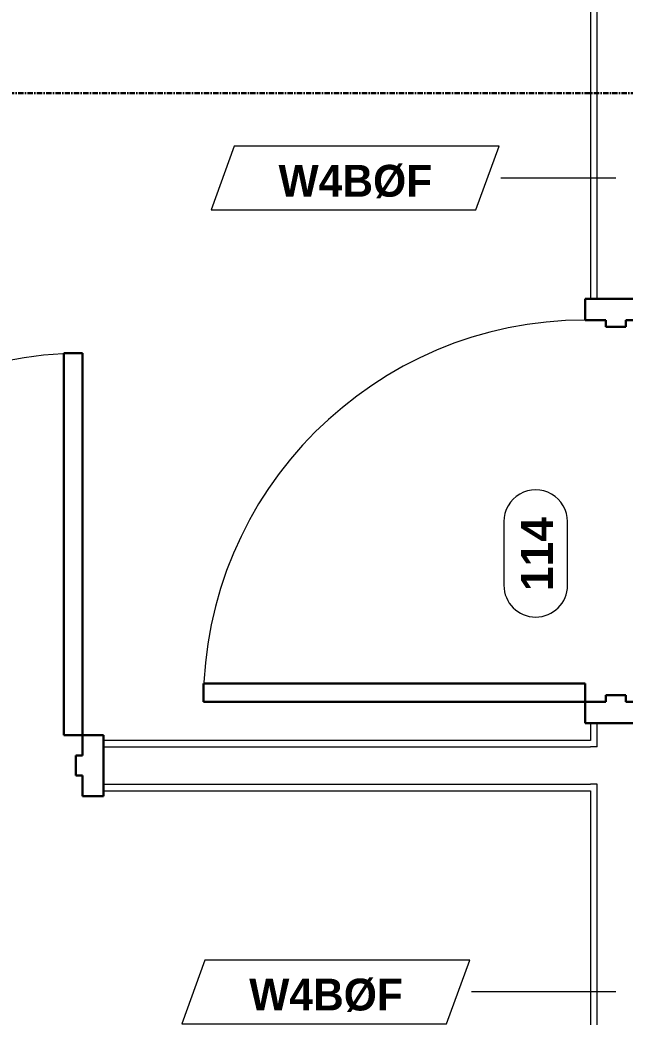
# Model space of a CAD drawing. Header units: inches. Extents: x -4058 to -1781, y 9814 to 12264.
# Drawn here: x -3052.1 to -2995.1, y 11448.1 to 11542.1 of the extents above; entities that cross this region are included whole.
import ezdxf

# ---------------------------------------------------------------- set-up
doc = ezdxf.new("R2010")
doc.units = ezdxf.units.IN
doc.header["$MEASUREMENT"] = 0
doc.linetypes.add('Grid Line 1_2_', pattern=[0.875, 0.5, -0.125, 0.125, -0.125])
for name, color, linetype, lineweight in [('0-1', 7, 'Continuous', 5), ('0-2', 7, 'Continuous', 9), ('A-DOOR-1', 7, 'Continuous', 9), ('A-DOOR-2', 10, 'Continuous', 30), ('A-DOOR-FRAM-2', 10, 'Continuous', 30), ('A-DOOR-IDEN', 31, 'Continuous', 9), ('A-WALL-1', 7, 'Continuous', 9), ('A-WALL-2', 250, 'Continuous', 18), ('A-WALL-IDEN', 211, 'Continuous', 9), ('S-GRID-1', 1, 'Grid Line 1_2_', 30)]:
    doc.layers.add(name, color=color, linetype=linetype, lineweight=lineweight)
doc.styles.add('Arial_B', font='arialbd.ttf', dxfattribs={"height": 3})
doc.styles.add('Century Gothic_B_1', font='GOTHICB.TTF', dxfattribs={"height": 3})

# ---------------------------------------------------------------- blocks, each defined once
blk = doc.blocks.new('HOLLOW METAL - HM - WOOD LEAF - 3-0 x 7-0-2191989-UNIT PLANS - 1ST FLOOR')
at = {"layer": 'A-DOOR-1'}
blk.add_arc((18, -3.125), 36, 180, 270, dxfattribs=at)
at = {"layer": 'A-DOOR-2'}
for p, q in [((16.25, -3.125), (18, -3.125)), ((16.25, -39.125), (16.25, -3.125)), ((18, -3.125), (18, -39.125)), ((18, -39.125), (16.25, -39.125))]:
    blk.add_line(p, q, dxfattribs=at)
at = {"layer": 'A-DOOR-FRAM-2'}
for p, q in [((-20, 2.625), (-18, 2.625)), ((-20, -3.125), (-20, 2.625)), ((-18, 2.625), (-18, 0.6875)), ((18, 2.625), (20, 2.625)), ((18, 0.6875), (18, 2.625)), ((20, 2.625), (20, -3.125)), ((-18, 0.6875), (-17.375, 0.6875)), ((-17.375, 0.6875), (-17.375, -1.1875)), ((17.375, 0.6875), (18, 0.6875)), ((17.375, -1.1875), (17.375, 0.6875)), ((-18, -1.1875), (-18, -3.125)), ((-17.375, -1.1875), (-18, -1.1875)), ((18, -1.1875), (17.375, -1.1875)), ((18, -3.125), (18, -1.1875)), ((-18, -3.125), (-20, -3.125)), ((20, -3.125), (18, -3.125))]:
    blk.add_line(p, q, dxfattribs=at)
blk = doc.blocks.new('HOLLOW METAL - HM - WOOD LEAF - 3-0 x 7-0-2191990-UNIT PLANS - 1ST FLOOR')
at = {"layer": 'A-DOOR-1'}
blk.add_arc((18, 3.125), 36, 90, 180, dxfattribs=at)
at = {"layer": 'A-DOOR-2'}
for p, q in [((18, 39.125), (16.25, 39.125)), ((16.25, 39.125), (16.25, 3.125)), ((18, 3.125), (18, 39.125)), ((16.25, 3.125), (18, 3.125))]:
    blk.add_line(p, q, dxfattribs=at)
at = {"layer": 'A-DOOR-FRAM-2'}
for p, q in [((-18, 3.125), (-20, 3.125)), ((-20, 3.125), (-20, -2.625)), ((-18, 1.1875), (-18, 3.125)), ((18, 3.125), (18, 1.1875)), ((20, 3.125), (18, 3.125)), ((20, -2.625), (20, 3.125)), ((-17.375, 1.1875), (-18, 1.1875)), ((-17.375, -0.6875), (-17.375, 1.1875)), ((18, 1.1875), (17.375, 1.1875)), ((17.375, 1.1875), (17.375, -0.6875)), ((-18, -2.625), (-18, -0.6875)), ((-18, -0.6875), (-17.375, -0.6875)), ((17.375, -0.6875), (18, -0.6875)), ((18, -0.6875), (18, -2.625)), ((-20, -2.625), (-18, -2.625)), ((18, -2.625), (20, -2.625))]:
    blk.add_line(p, q, dxfattribs=at)
blk = doc.blocks.new('CTR - 1st Phase - Common Walls_rvt-1-UNIT PLANS - 1ST FLOOR')
at = {"layer": 'A-WALL-1'}
for p, q in [((-2998.324, 11544.727), (-2998.324, 11540.602)), ((-2998.324, 11540.602), (-2998.324, 11515.789)), ((-2998.324, 11475.789), (-2998.324, 11474.164)), ((-2998.324, 11474.164), (-3044.224, 11474.164)), ((-3044.224, 11469.414), (-2998.324, 11469.414)), ((-2998.324, 11469.414), (-2998.324, 11445.227))]:
    blk.add_line(p, q, dxfattribs=at)
at = {"layer": 'A-WALL-2'}
for p, q in [((-2997.699, 11541.227), (-2997.699, 11544.727)), ((-2997.699, 11540.602), (-2997.699, 11541.227)), ((-2997.699, 11515.789), (-2997.699, 11540.602)), ((-2997.699, 11473.539), (-2997.699, 11475.789)), ((-3044.224, 11473.539), (-2998.324, 11473.539)), ((-2997.699, 11473.539), (-2998.324, 11473.539)), ((-3044.224, 11470.039), (-2998.324, 11470.039)), ((-2997.699, 11470.039), (-2998.324, 11470.039)), ((-2997.699, 11445.852), (-2997.699, 11470.039))]:
    blk.add_line(p, q, dxfattribs=at)
at = {"layer": '0-2', "rotation": 269.9999999999991}
blk.add_blockref('HOLLOW METAL - HM - WOOD LEAF - 3-0 x 7-0-2191989-UNIT PLANS - 1ST FLOOR', (-2995.699, 11495.789), dxfattribs=at)
at = {"layer": '0-2'}
blk.add_blockref('HOLLOW METAL - HM - WOOD LEAF - 3-0 x 7-0-2191990-UNIT PLANS - 1ST FLOOR', (-3064.224, 11471.539), dxfattribs=at)
blk = doc.blocks.new('CTR - 1st Phase - Structure_rvt-1-UNIT PLANS - 1ST FLOOR')
at = {"layer": 'S-GRID-1'}
blk.add_line((-1781.273, 11535.189), (-4041.78, 11535.189), dxfattribs=at)
blk = doc.blocks.new('Wall Tag - Arch Wall-3956453-UNIT PLANS - 1ST FLOOR')
at = {"layer": 'A-WALL-IDEN'}
for p, q in [((-0.3561, 0.0937), (-0.4244, -0.0937)), ((0.4244, 0.0937), (-0.3561, 0.0937)), ((0.3561, -0.0937), (0.4244, 0.0937)), ((-0.4244, -0.0937), (0.3561, -0.0937))]:
    blk.add_line(p, q, dxfattribs=at)
blk = doc.blocks.new('Door Tag - Mark - Instance-4122133-UNIT PLANS - 1ST FLOOR')
at = {"layer": 'A-DOOR-IDEN'}
for p, q in [((0.09375, 0.09375), (-0.09375, 0.09375)), ((-0.09375, -0.09375), (0.09375, -0.09375))]:
    blk.add_line(p, q, dxfattribs=at)
for centre, start, end in [((-0.09375, 0), 90, 270), ((0.09375, 0), 270, 90)]:
    blk.add_arc(centre, 0.09375, start, end, dxfattribs=at)

msp = doc.modelspace()

# ---------------------------------------------------------------- linework, layer by layer
at = {"layer": 'A-WALL-IDEN'}
for p, q in [((-2995.949, 11527.188), (-3006.792, 11527.188)), ((-2995.949, 11450.442), (-3009.556, 11450.442))]:
    msp.add_line(p, q, dxfattribs=at)

# ---------------------------------------------------------------- block references
at = {"layer": '0-1'}
for name in ['CTR - 1st Phase - Structure_rvt-1-UNIT PLANS - 1ST FLOOR', 'CTR - 1st Phase - Common Walls_rvt-1-UNIT PLANS - 1ST FLOOR']:
    msp.add_blockref(name, (0, 0), dxfattribs=at)
at = {"layer": 'A-DOOR-IDEN', "xscale": 31.99999999999999, "yscale": 31.99999999999999, "zscale": 31.99999999999999, "rotation": 89.99999999999955}
msp.add_blockref('Door Tag - Mark - Instance-4122133-UNIT PLANS - 1ST FLOOR', (-3003.498, 11491.789), dxfattribs=at)
at = {"layer": 'A-WALL-IDEN', "xscale": 31.99999999999999, "yscale": 31.99999999999999, "zscale": 31.99999999999999}
for p in [(-3020.524, 11527.188), (-3023.288, 11450.442)]:
    msp.add_blockref('Wall Tag - Arch Wall-3956453-UNIT PLANS - 1ST FLOOR', p, dxfattribs=at)

# ---------------------------------------------------------------- texts
at = {"layer": 'A-DOOR-IDEN', "insert": (-3004.878, 11488.235), "char_height": 3, "width": 8.484, "attachment_point": 1, "rotation": 90, "style": 'Arial_B'}
msp.add_mtext('114', dxfattribs=at)
at = {"layer": 'A-WALL-IDEN', "char_height": 3, "width": 17.372, "attachment_point": 1, "style": 'Century Gothic_B_1'}
for insert in [(-3027.74, 11528.435), (-3030.504, 11451.69)]:
    msp.add_mtext('W4BØF', dxfattribs=dict(at, insert=insert))

doc.saveas('drawing.dxf')
